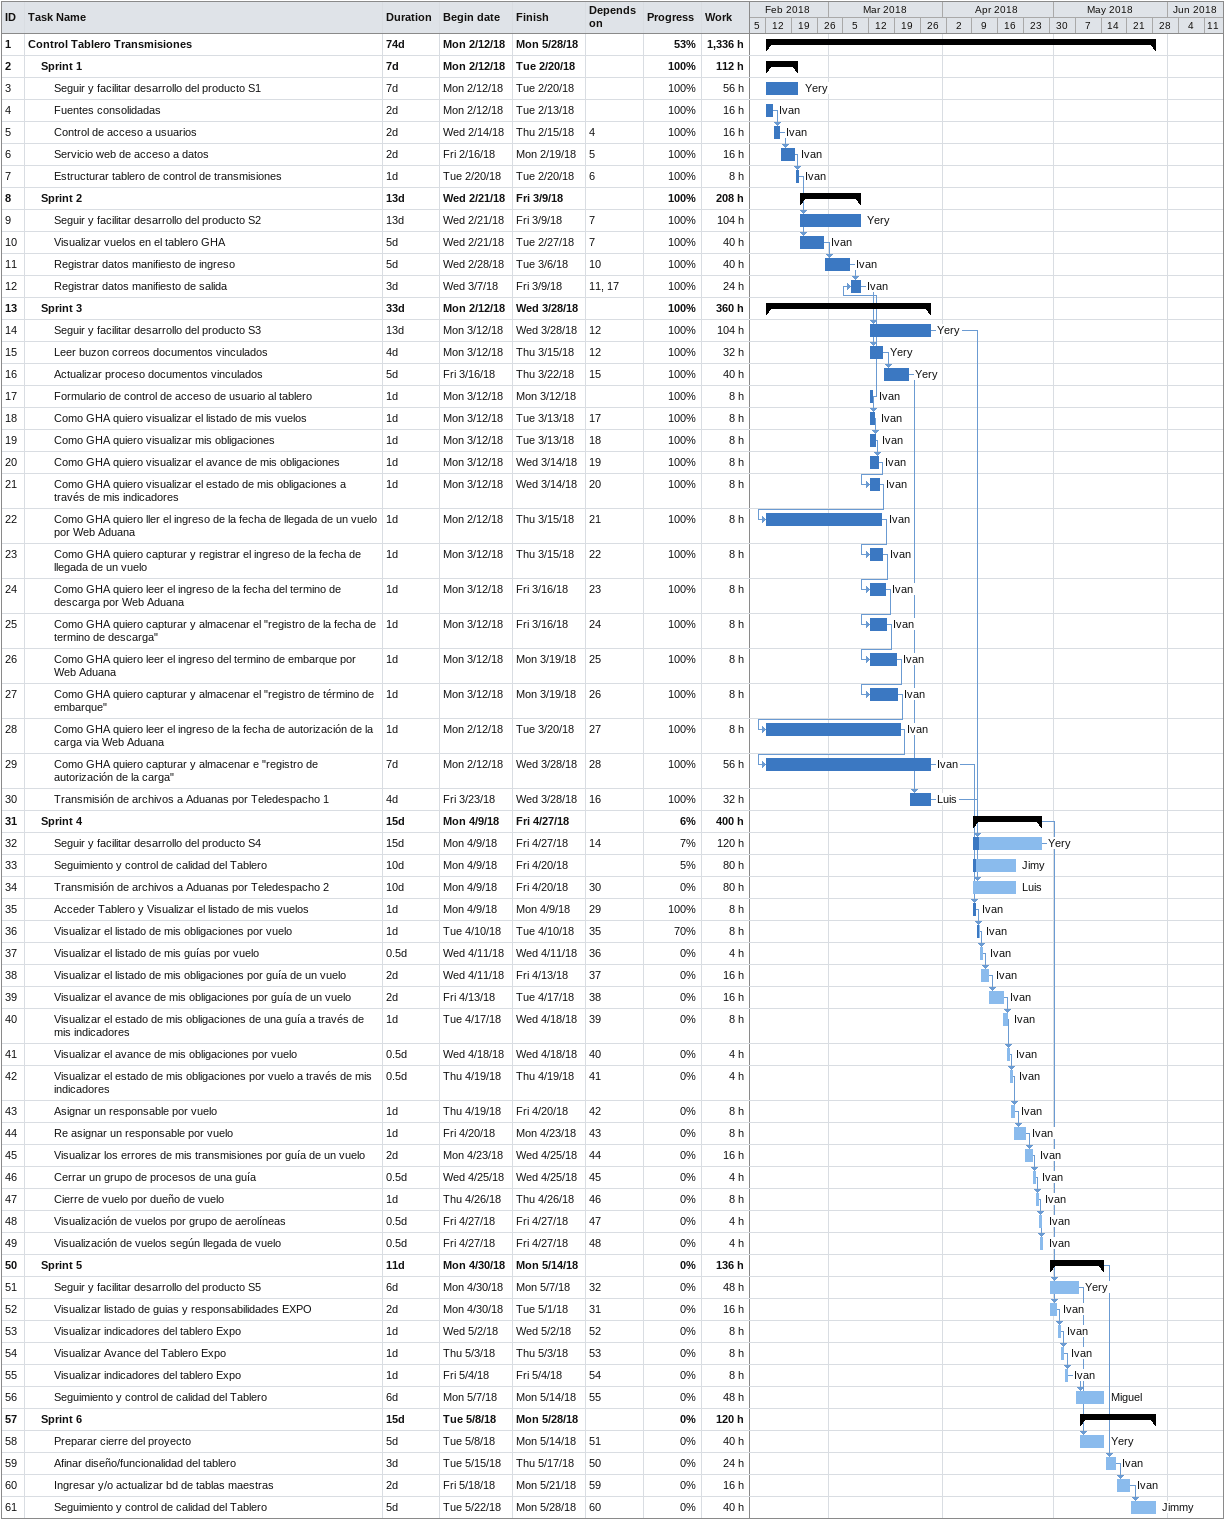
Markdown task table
| ID | Level | Task | Duration | Start | Finish | Predecessors | Resources | % complete | Work (h) |
|---|---|---|---|---|---|---|---|---|---|
| 1 | 1 | **Control Tablero Transmisiones** | 74d | 2018-02-12 | 2018-05-28 |  |  | 53 | 1336 |
| 2 | 2 | **Sprint 1** | 7d | 2018-02-12 | 2018-02-20 |  |  | 100 | 112 |
| 3 | 3 | Seguir y facilitar desarrollo del producto S1 | 7d | 2018-02-12 | 2018-02-20 |  | Yery | 100 | 56 |
| 4 | 3 | Fuentes consolidadas | 2d | 2018-02-12 | 2018-02-13 |  | Ivan | 100 | 16 |
| 5 | 3 | Control de acceso a usuarios | 2d | 2018-02-14 | 2018-02-15 | 4 | Ivan | 100 | 16 |
| 6 | 3 | Servicio web de acceso a datos | 2d | 2018-02-16 | 2018-02-19 | 5 | Ivan | 100 | 16 |
| 7 | 3 | Estructurar tablero de control de transmisiones | 1d | 2018-02-20 | 2018-02-20 | 6 | Ivan | 100 | 8 |
| 8 | 2 | **Sprint 2** | 13d | 2018-02-21 | 2018-03-09 |  |  | 100 | 208 |
| 9 | 3 | Seguir y facilitar desarrollo del producto S2 | 13d | 2018-02-21 | 2018-03-09 | 7 | Yery | 100 | 104 |
| 10 | 3 | Visualizar vuelos en el tablero GHA | 5d | 2018-02-21 | 2018-02-27 | 7 | Ivan | 100 | 40 |
| 11 | 3 | Registrar datos manifiesto de ingreso | 5d | 2018-02-28 | 2018-03-06 | 10 | Ivan | 100 | 40 |
| 12 | 3 | Registrar datos manifiesto de salida | 3d | 2018-03-07 | 2018-03-09 | 11, 17 | Ivan | 100 | 24 |
| 13 | 2 | **Sprint 3** | 33d | 2018-02-12 | 2018-03-28 |  |  | 100 | 360 |
| 14 | 3 | Seguir y facilitar desarrollo del producto S3 | 13d | 2018-03-12 | 2018-03-28 | 12 | Yery | 100 | 104 |
| 15 | 3 | Leer buzon correos documentos vinculados | 4d | 2018-03-12 | 2018-03-15 | 12 | Yery | 100 | 32 |
| 16 | 3 | Actualizar proceso documentos vinculados | 5d | 2018-03-16 | 2018-03-22 | 15 | Yery | 100 | 40 |
| 17 | 3 | Formulario de control de acceso de usuario al tablero | 1d | 2018-03-12 | 2018-03-12 |  | Ivan | 100 | 8 |
| 18 | 3 | Como GHA quiero visualizar el listado de mis vuelos | 1d | 2018-03-12 | 2018-03-13 | 17 | Ivan | 100 | 8 |
| 19 | 3 | Como GHA quiero visualizar mis obligaciones | 1d | 2018-03-12 | 2018-03-13 | 18 | Ivan | 100 | 8 |
| 20 | 3 | Como GHA quiero visualizar el avance de mis obligaciones | 1d | 2018-03-12 | 2018-03-14 | 19 | Ivan | 100 | 8 |
| 21 | 3 | Como GHA quiero visualizar el estado de mis obligaciones a través de mis indicadores | 1d | 2018-03-12 | 2018-03-14 | 20 | Ivan | 100 | 8 |
| 22 | 3 | Como GHA quiero ller el ingreso de la fecha de llegada de un vuelo por Web Aduana | 1d | 2018-02-12 | 2018-03-15 | 21 | Ivan | 100 | 8 |
| 23 | 3 | Como GHA quiero capturar y registrar el ingreso de la fecha de llegada de un vuelo | 1d | 2018-03-12 | 2018-03-15 | 22 | Ivan | 100 | 8 |
| 24 | 3 | Como GHA quiero leer el ingreso de la fecha del termino de descarga por Web Aduana | 1d | 2018-03-12 | 2018-03-16 | 23 | Ivan | 100 | 8 |
| 25 | 3 | Como GHA quiero capturar y almacenar el "registro de la fecha de termino de descarga" | 1d | 2018-03-12 | 2018-03-16 | 24 | Ivan | 100 | 8 |
| 26 | 3 | Como GHA quiero leer el ingreso del termino de embarque por Web Aduana | 1d | 2018-03-12 | 2018-03-19 | 25 | Ivan | 100 | 8 |
| 27 | 3 | Como GHA quiero capturar y almacenar el "registro de término de embarque" | 1d | 2018-03-12 | 2018-03-19 | 26 | Ivan | 100 | 8 |
| 28 | 3 | Como GHA quiero leer el ingreso de la fecha de autorización de la carga via Web Aduana | 1d | 2018-02-12 | 2018-03-20 | 27 | Ivan | 100 | 8 |
| 29 | 3 | Como GHA quiero capturar y almacenar e "registro de autorización de la carga" | 7d | 2018-02-12 | 2018-03-28 | 28 | Ivan | 100 | 56 |
| 30 | 3 | Transmisión de archivos a Aduanas por Teledespacho 1 | 4d | 2018-03-23 | 2018-03-28 | 16 | Luis | 100 | 32 |
| 31 | 2 | **Sprint 4** | 15d | 2018-04-09 | 2018-04-27 |  |  | 6 | 400 |
| 32 | 3 | Seguir y facilitar desarrollo del producto S4 | 15d | 2018-04-09 | 2018-04-27 | 14 | Yery | 7 | 120 |
| 33 | 3 | Seguimiento y control de calidad del Tablero | 10d | 2018-04-09 | 2018-04-20 |  | Jimy | 5 | 80 |
| 34 | 3 | Transmisión de archivos a Aduanas por Teledespacho 2 | 10d | 2018-04-09 | 2018-04-20 | 30 | Luis | 0 | 80 |
| 35 | 3 | Acceder Tablero y Visualizar el listado de mis vuelos | 1d | 2018-04-09 | 2018-04-09 | 29 | Ivan | 100 | 8 |
| 36 | 3 | Visualizar el listado de mis obligaciones por vuelo | 1d | 2018-04-10 | 2018-04-10 | 35 | Ivan | 70 | 8 |
| 37 | 3 | Visualizar el listado de mis guías por vuelo | 0.5d | 2018-04-11 | 2018-04-11 | 36 | Ivan | 0 | 4 |
| 38 | 3 | Visualizar el listado de mis obligaciones por guía de un vuelo | 2d | 2018-04-11 | 2018-04-13 | 37 | Ivan | 0 | 16 |
| 39 | 3 | Visualizar el avance de mis obligaciones por guía de un vuelo | 2d | 2018-04-13 | 2018-04-17 | 38 | Ivan | 0 | 16 |
| 40 | 3 | Visualizar el estado de mis obligaciones de una guía a través de mis indicadores | 1d | 2018-04-17 | 2018-04-18 | 39 | Ivan | 0 | 8 |
| 41 | 3 | Visualizar el avance de mis obligaciones por vuelo | 0.5d | 2018-04-18 | 2018-04-18 | 40 | Ivan | 0 | 4 |
| 42 | 3 | Visualizar el estado de mis obligaciones por vuelo a través de mis indicadores | 0.5d | 2018-04-19 | 2018-04-19 | 41 | Ivan | 0 | 4 |
| 43 | 3 | Asignar un responsable por vuelo | 1d | 2018-04-19 | 2018-04-20 | 42 | Ivan | 0 | 8 |
| 44 | 3 | Re asignar un responsable por vuelo | 1d | 2018-04-20 | 2018-04-23 | 43 | Ivan | 0 | 8 |
| 45 | 3 | Visualizar los errores de mis transmisiones por guía de un vuelo | 2d | 2018-04-23 | 2018-04-25 | 44 | Ivan | 0 | 16 |
| 46 | 3 | Cerrar un grupo de procesos de una guía | 0.5d | 2018-04-25 | 2018-04-25 | 45 | Ivan | 0 | 4 |
| 47 | 3 | Cierre de vuelo por dueño de vuelo | 1d | 2018-04-26 | 2018-04-26 | 46 | Ivan | 0 | 8 |
| 48 | 3 | Visualización de vuelos por grupo de aerolíneas | 0.5d | 2018-04-27 | 2018-04-27 | 47 | Ivan | 0 | 4 |
| 49 | 3 | Visualización de vuelos según llegada de vuelo | 0.5d | 2018-04-27 | 2018-04-27 | 48 | Ivan | 0 | 4 |
| 50 | 2 | **Sprint 5** | 11d | 2018-04-30 | 2018-05-14 |  |  | 0 | 136 |
| 51 | 3 | Seguir y facilitar desarrollo del producto S5 | 6d | 2018-04-30 | 2018-05-07 | 32 | Yery | 0 | 48 |
| 52 | 3 | Visualizar listado de guias y responsabilidades EXPO | 2d | 2018-04-30 | 2018-05-01 | 31 | Ivan | 0 | 16 |
| 53 | 3 | Visualizar indicadores del tablero Expo | 1d | 2018-05-02 | 2018-05-02 | 52 | Ivan | 0 | 8 |
| 54 | 3 | Visualizar Avance del Tablero Expo | 1d | 2018-05-03 | 2018-05-03 | 53 | Ivan | 0 | 8 |
| 55 | 3 | Visualizar indicadores del tablero Expo | 1d | 2018-05-04 | 2018-05-04 | 54 | Ivan | 0 | 8 |
| 56 | 3 | Seguimiento y control de calidad del Tablero | 6d | 2018-05-07 | 2018-05-14 | 55 | Miguel | 0 | 48 |
| 57 | 2 | **Sprint 6** | 15d | 2018-05-08 | 2018-05-28 |  |  | 0 | 120 |
| 58 | 3 | Preparar cierre del proyecto | 5d | 2018-05-08 | 2018-05-14 | 51 | Yery | 0 | 40 |
| 59 | 3 | Afinar diseño/funcionalidad del tablero | 3d | 2018-05-15 | 2018-05-17 | 50 | Ivan | 0 | 24 |
| 60 | 3 | Ingresar y/o actualizar bd de tablas maestras | 2d | 2018-05-18 | 2018-05-21 | 59 | Ivan | 0 | 16 |
| 61 | 3 | Seguimiento y control de calidad del Tablero | 5d | 2018-05-22 | 2018-05-28 | 60 | Jimmy | 0 | 40 |
